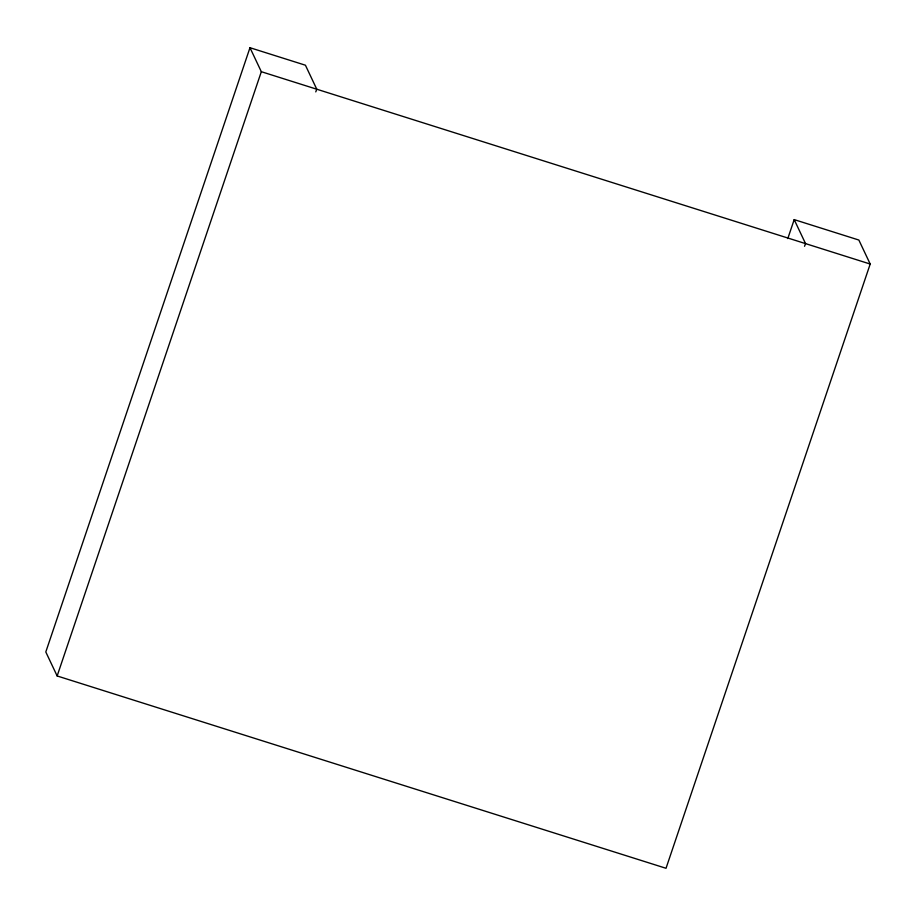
<?xml version="1.0" encoding="UTF-8"?>
<svg xmlns="http://www.w3.org/2000/svg" width="916" height="916" viewBox="0 0 916 916"><rect width="100%" height="100%" fill="white"/><g stroke="black" fill="none" stroke-linecap="round" stroke-linejoin="round"><path stroke-width="1.37" d="M315.768 91.886L316.776 89.218L305.429 65.219L249.976 47.712L45.8 651.963L57.147 675.962L666.024 868.288L870.2 264.037L858.853 240.038L794.195 219.611L787.794 238.561M57.147 675.962L261.323 71.7L249.976 47.712M804.534 246.278L805.542 243.61L794.195 219.611M261.323 71.7L870.2 264.037"/></g></svg>
